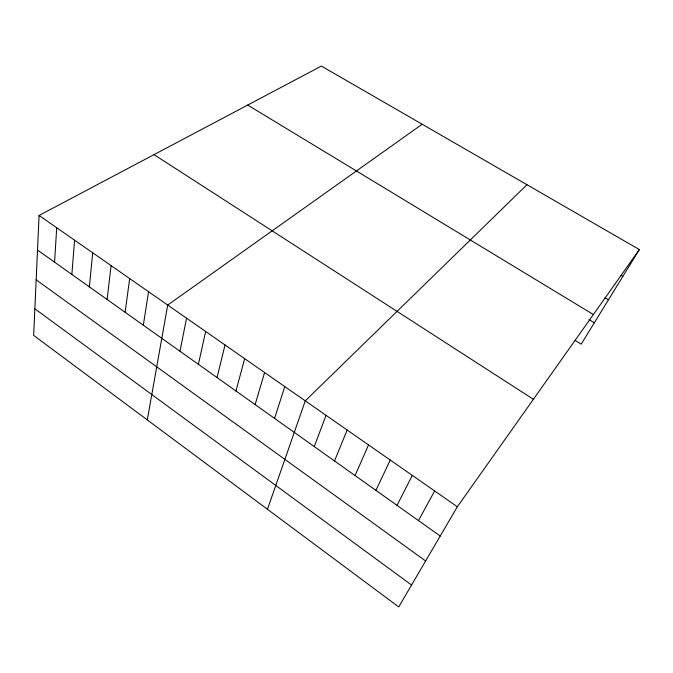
<?xml version="1.0" encoding="UTF-8"?>
<svg xmlns="http://www.w3.org/2000/svg" width="673" height="673" viewBox="0 0 673 673"><rect width="100%" height="100%" fill="white"/><g stroke="black" fill="none" stroke-linecap="round" stroke-linejoin="round"><path stroke-width="1.01" d="M39.076 215.461L33.65 335.381L398.727 606.928L457.346 506.769L639.35 249.574L321.383 66.072L39.076 215.461L457.346 506.769M54.572 262.176L56.709 227.743M71.851 274.449L74.577 240.194M89.366 286.883L92.697 252.812M107.116 299.485L111.07 265.608M125.102 312.255L129.687 278.572M143.324 325.202L148.573 291.72M147.294 419.91L167.712 305.062L422.198 124.253M179.977 351.222L186.556 318.178M198.392 364.303L205.66 331.486M217.051 377.553L225.026 344.971M235.971 390.988L244.669 358.65M255.143 404.599L264.59 372.522M274.576 418.404L284.788 386.596M267.467 509.293L305.273 400.864L526.984 184.722M314.257 446.578L326.06 415.342M334.515 460.963L347.15 430.022M355.066 475.559L368.543 444.929M375.896 490.348L390.256 460.046M397.036 505.356L412.288 475.39M418.471 520.582L434.649 490.962M639.35 249.574L581.186 344.147L575.087 340.378M621.053 275.375L622.836 276.418M604.993 297.727L608.459 299.796M247.689 105.064L593.376 314.543M588.951 319.54L594.309 322.804M154.016 154.639L533.395 399.299M37.511 250.062L440.226 536.028M36.165 279.825L425.63 560.962M34.853 308.789L411.548 585.022"/></g></svg>
